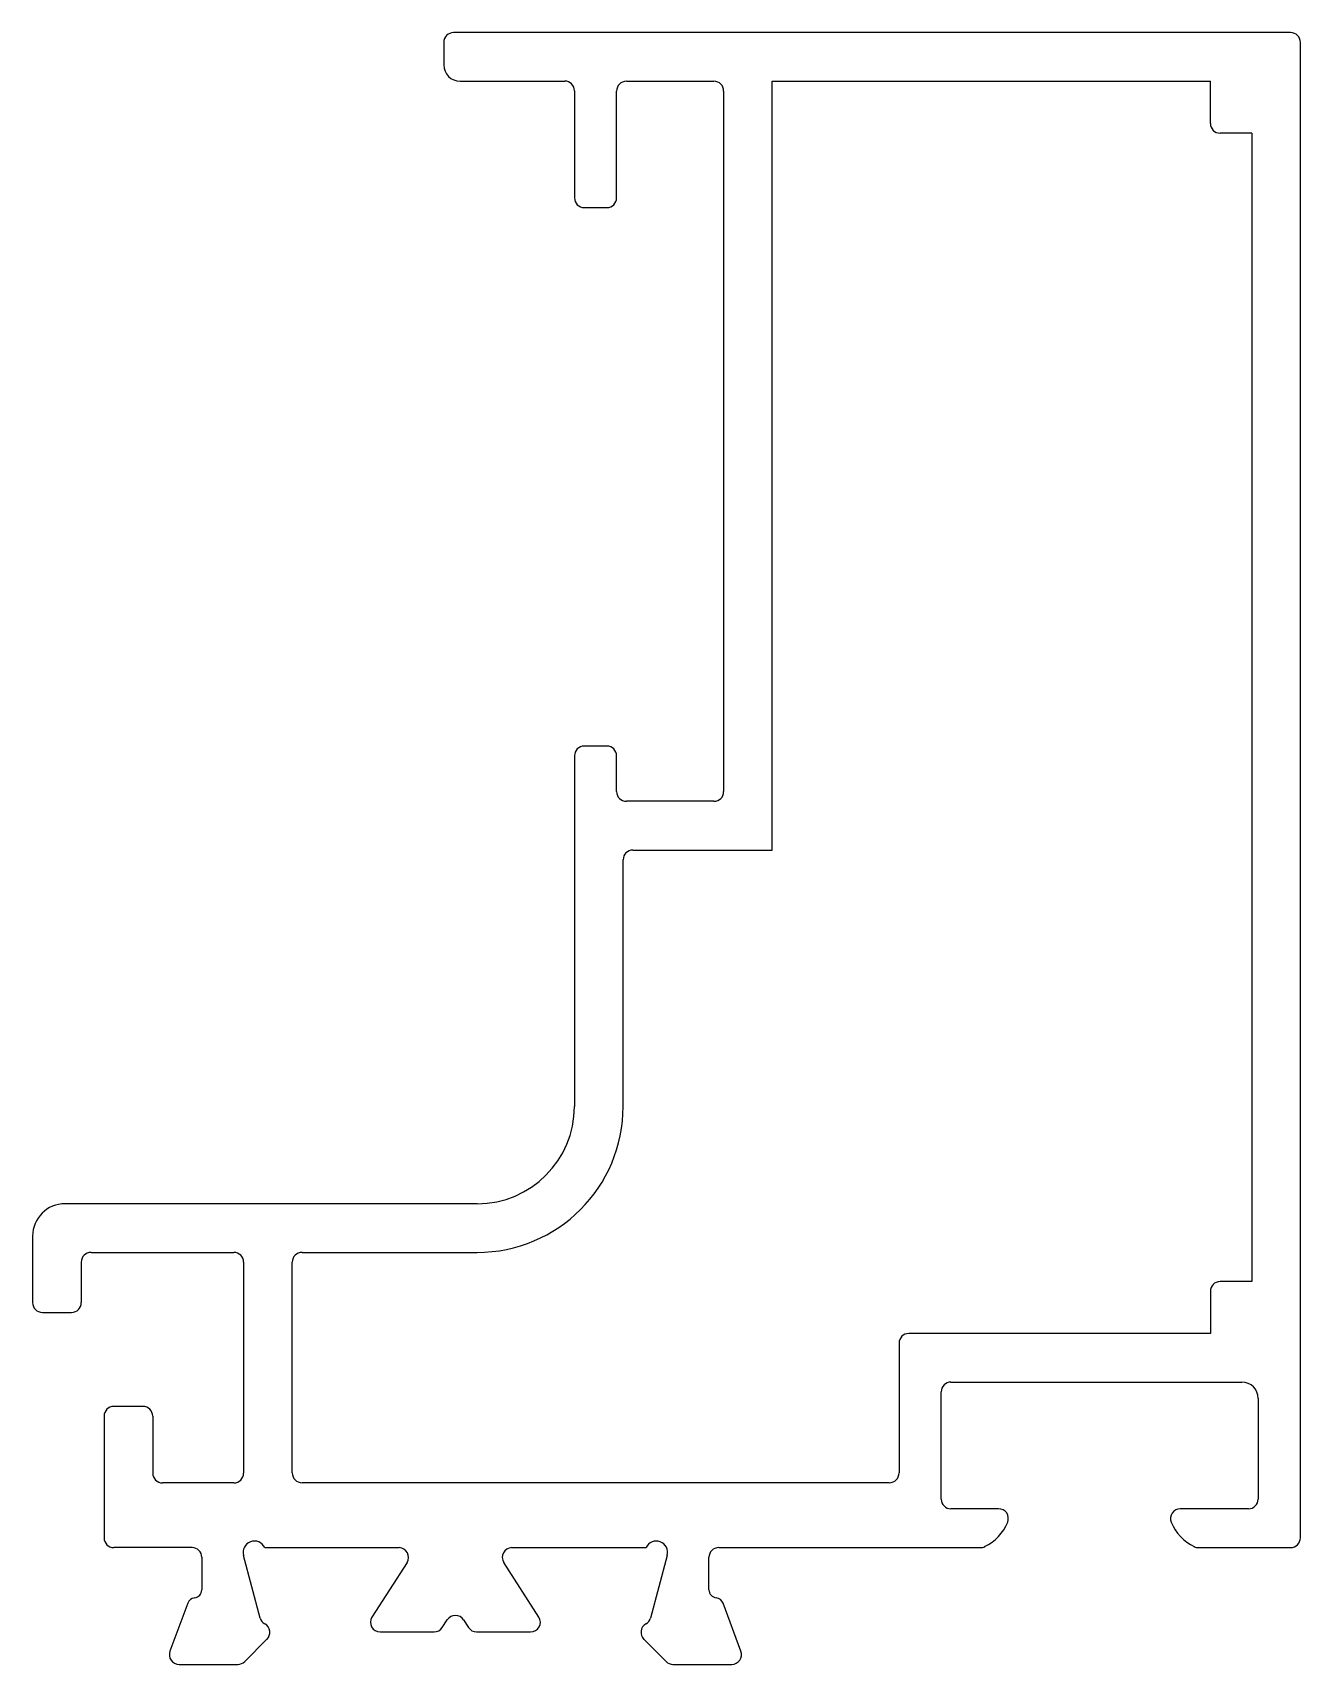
# Model space of a CAD drawing. Extents: x 1597.8 to 1636.9, y 903 to 953.3.
import ezdxf

# ---------------------------------------------------------------- set-up
doc = ezdxf.new("R2010")
doc.units = 0
doc.layers.get('0').update_dxf_attribs({"linetype": 'CONTINUOUS'})

msp = doc.modelspace()

# ---------------------------------------------------------------- linework, layer by layer
at = {"color": 0}
for p, q in [((1636.606, 953.264), (1610.806, 953.264)), ((1610.506, 952.964), (1610.506, 952.269)), ((1636.906, 906.864), (1636.906, 952.964)), ((1611.006, 951.769), (1614.234, 951.769)), ((1616.134, 951.764), (1618.832, 951.764)), ((1620.632, 951.764), (1634.132, 951.764)), ((1620.632, 928.067), (1620.632, 951.764)), ((1634.132, 950.464), (1634.132, 951.764)), ((1614.534, 951.469), (1614.534, 948.171)), ((1615.834, 948.171), (1615.834, 951.464)), ((1619.132, 951.464), (1619.132, 929.868)), ((1635.406, 950.164), (1634.432, 950.164)), ((1635.406, 950.164), (1635.406, 914.764)), ((1614.834, 947.871), (1615.534, 947.871)), ((1615.534, 931.271), (1614.834, 931.271)), ((1614.534, 930.971), (1614.534, 920.163)), ((1615.834, 929.868), (1615.834, 930.971)), ((1618.832, 929.568), (1616.134, 929.568)), ((1616.334, 928.067), (1620.632, 928.067)), ((1616.034, 920.164), (1616.034, 927.767)), ((1611.534, 917.164), (1598.835, 917.164)), ((1597.835, 916.164), (1597.835, 914.114)), ((1599.635, 915.664), (1604.035, 915.664)), ((1606.137, 915.664), (1611.534, 915.664)), ((1599.335, 915.364), (1599.335, 914.114)), ((1604.335, 915.364), (1604.337, 908.858)), ((1605.837, 908.864), (1605.837, 915.364)), ((1634.132, 914.464), (1634.132, 913.164)), ((1635.406, 914.764), (1634.432, 914.764)), ((1598.135, 913.814), (1599.035, 913.814)), ((1634.132, 913.164), (1624.837, 913.164)), ((1624.537, 912.864), (1624.537, 908.864)), ((1626.137, 911.664), (1635.106, 911.664)), ((1625.837, 908.06), (1625.837, 911.364)), ((1635.606, 911.164), (1635.606, 908.06)), ((1600.035, 910.614), (1600.035, 906.864)), ((1601.235, 910.914), (1600.335, 910.914)), ((1601.535, 910.614), (1601.535, 908.857)), ((1604.037, 908.558), (1601.835, 908.557)), ((1624.237, 908.564), (1606.137, 908.564)), ((1627.606, 907.76), (1626.137, 907.76)), ((1635.306, 907.76), (1633.206, 907.76)), ((1602.748, 906.564), (1600.335, 906.564)), ((1604.987, 906.564), (1609.133, 906.564)), ((1612.595, 906.564), (1616.741, 906.564)), ((1618.98, 906.564), (1627.049, 906.564)), ((1633.763, 906.564), (1636.606, 906.564)), ((1603.048, 906.264), (1603.048, 905.264)), ((1604.85, 904.392), (1604.333, 906.323)), ((1609.374, 906.108), (1608.288, 904.42)), ((1613.44, 904.42), (1612.354, 906.108)), ((1617.395, 906.323), (1616.878, 904.392)), ((1618.68, 905.264), (1618.68, 906.264)), ((1602.615, 904.852), (1602.064, 903.367)), ((1619.664, 903.367), (1619.113, 904.852)), ((1608.544, 903.964), (1610.209, 903.964)), ((1610.461, 904.102), (1610.612, 904.335)), ((1611.116, 904.335), (1611.266, 904.102)), ((1611.519, 903.964), (1613.183, 903.964)), ((1604.371, 903.052), (1605.056, 903.736)), ((1616.672, 903.736), (1617.356, 903.052)), ((1602.346, 902.964), (1604.159, 902.964)), ((1617.569, 902.964), (1619.382, 902.964))]:
    msp.add_line(p, q, dxfattribs=at)
for centre, radius, start, end in [((1610.806, 952.964), 0.3, 90, 180), ((1636.606, 952.964), 0.3, 0, 90), ((1611.006, 952.269), 0.5, 180, 270), ((1614.234, 951.469), 0.3, 0, 90), ((1616.134, 951.464), 0.3, 90, 180), ((1618.832, 951.464), 0.3, 360, 90), ((1634.432, 950.464), 0.3, 180, 270), ((1614.834, 948.171), 0.3, 180, 270), ((1615.534, 948.171), 0.3, 270, 0), ((1614.834, 930.971), 0.3, 90, 180), ((1615.534, 930.971), 0.3, 0, 90), ((1616.134, 929.868), 0.3, 180, 270), ((1618.832, 929.868), 0.3, 270, 0), ((1616.334, 927.767), 0.3, 90, 180), ((1611.534, 920.164), 4.5, 270, 360), ((1611.534, 920.164), 3, 270, 359.9881), ((1598.835, 916.164), 1, 90, 180), ((1599.635, 915.364), 0.3, 90, 180), ((1604.035, 915.364), 0.3, 0.0215, 90), ((1606.137, 915.364), 0.3, 90, 180), ((1634.432, 914.464), 0.3, 90, 180), ((1598.135, 914.114), 0.3, 180, 270), ((1599.035, 914.114), 0.3, 270, 0), ((1624.837, 912.864), 0.3, 90, 180), ((1626.137, 911.364), 0.3, 90, 180), ((1635.106, 911.164), 0.5, 360, 90), ((1600.335, 910.614), 0.3, 90, 180), ((1601.235, 910.614), 0.3, 0, 90), ((1601.835, 908.857), 0.3, 180, 270.0215), ((1604.037, 908.858), 0.3, 270.0215, 0.0215), ((1606.137, 908.864), 0.3, 180, 270), ((1624.237, 908.864), 0.3, 270, 0), ((1626.137, 908.06), 0.3, 180, 269.9991), ((1635.306, 908.06), 0.3, 270.0009, 0), ((1627.609, 907.462), 0.298, 338.0861, 90.6077), ((1633.205, 907.461), 0.299, 89.7375, 201.5688), ((1626.581, 907.86), 1.4, 295.1594, 338.6937), ((1634.231, 907.86), 1.4, 201.3063, 244.8406), ((1600.335, 906.864), 0.3, 180, 270), ((1602.748, 906.264), 0.3, 0, 90), ((1604.671, 906.414), 0.35, 25.3769, 195), ((1609.118, 906.264), 0.3, 328.6, 87.1608), ((1612.61, 906.264), 0.3, 92.8392, 211.4), ((1617.057, 906.414), 0.35, 345, 154.6231), ((1618.98, 906.264), 0.3, 90, 180), ((1627.049, 906.864), 0.3, 270, 295.1594), ((1633.763, 906.864), 0.3, 244.8406, 270), ((1636.606, 906.864), 0.3, 270, 0), ((1602.85, 904.767), 0.25, 95.9295, 160), ((1602.798, 905.264), 0.25, 275.9295, 360), ((1618.93, 905.264), 0.25, 180, 264.0705), ((1618.878, 904.767), 0.25, 20, 84.0705), ((1605.136, 904.467), 0.296, 194.673, 240.7103), ((1608.544, 904.264), 0.3, 148.6, 270), ((1610.864, 904.173), 0.3, 32.7601, 147.2399), ((1613.183, 904.264), 0.3, 270, 31.4), ((1616.591, 904.467), 0.296, 299.2897, 345.327), ((1604.846, 903.948), 0.299, 314.673, 60.7103), ((1610.209, 904.264), 0.3, 270, 327.2399), ((1611.519, 904.264), 0.3, 212.7601, 270), ((1616.882, 903.948), 0.299, 119.2897, 225.327), ((1602.346, 903.264), 0.3, 160, 270), ((1604.159, 903.264), 0.3, 270, 315), ((1617.569, 903.264), 0.3, 225, 270), ((1619.382, 903.264), 0.3, 270, 20)]:
    msp.add_arc(centre, radius, start, end, dxfattribs=at)

doc.saveas('drawing.dxf')
